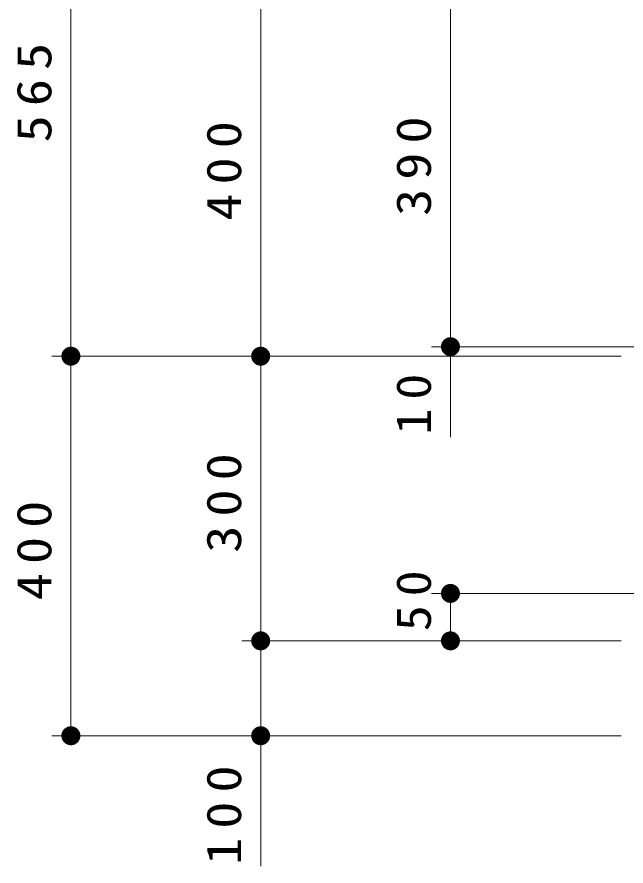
# Model space of a CAD drawing. Units: millimetres on the paper, scale 1:20. Extents: x -360 to 9, y -38 to 355.
# Drawn here: x -350.68 to -318.59, y 92.49 to 137.23 of the extents above; entities that cross this region are included whole.
import ezdxf

# ---------------------------------------------------------------- set-up
doc = ezdxf.new("R2010")
doc.units = ezdxf.units.MM
doc.layers.add('CLASS1', color=7, linetype='Continuous', lineweight=13)
doc.styles.add('ＭＳ ゴシック', font='')
doc.styles.get('ＭＳ ゴシック').set_extended_font_data('MS Gothic')

# ---------------------------------------------------------------- blocks, each defined once
blk = doc.blocks.new('filled_dot')
at = {"color": 0, "linetype": 'Continuous', "lineweight": -2, "const_width": 1.25}
blk.add_lwpolyline([(-0.625, 0, 1), (0.625, 0, 1)], format="xyb", close=True, dxfattribs=at)

msp = doc.modelspace()

# ---------------------------------------------------------------- linework, layer by layer
at = {"layer": 'CLASS1'}
for p, q in [((-347.836, 119.353), (-347.836, 147.603)), ((-337.836, 119.353), (-337.836, 139.353)), ((-327.836, 119.853), (-327.836, 139.353)), ((-316.336, 119.853), (-328.836, 119.853)), ((-327.836, 115.092), (-327.836, 119.853)), ((-318.836, 119.353), (-348.836, 119.353)), ((-347.836, 99.353), (-347.836, 119.353)), ((-337.836, 104.353), (-337.836, 119.353)), ((-310.348, 106.853), (-328.836, 106.853)), ((-327.836, 104.353), (-327.836, 106.853)), ((-318.836, 104.353), (-338.836, 104.353)), ((-337.836, 92.488), (-337.836, 104.353)), ((-318.836, 99.353), (-348.836, 99.353))]:
    msp.add_line(p, q, dxfattribs=at)

# ---------------------------------------------------------------- block references
at = {"layer": 'CLASS1', "xscale": 0.4, "yscale": 0.4}
for p, rotation in [((-327.836, 119.853), 270), ((-347.836, 119.353), 270), ((-347.836, 119.353), 90), ((-337.836, 119.353), 270), ((-327.836, 106.853), 270), ((-337.836, 104.353), 270), ((-327.836, 104.353), 90), ((-347.836, 99.353), 90), ((-337.836, 99.353), 90)]:
    msp.add_blockref('filled_dot', p, dxfattribs=dict(at, rotation=rotation))

# ---------------------------------------------------------------- texts
at = {"layer": 'CLASS1', "char_height": 1.833, "attachment_point": 8, "rotation": 90, "style": 'ＭＳ ゴシック'}
for s, insert in [('\\T1.33;\\W1.15;565', (-348.836, 133.478)), ('\\T1.33;\\W1.15;400', (-338.836, 129.353)), ('\\T1.33;\\W1.15;390', (-328.836, 129.603)), ('\\T1.34;\\W1.1;10', (-328.836, 117.061)), ('\\T1.33;\\W1.15;300', (-338.836, 111.853)), ('\\T1.33;\\W1.15;400', (-348.836, 109.353)), ('\\T1.34;\\W1.1;50', (-328.836, 106.698)), ('\\T1.33;\\W1.15;100', (-338.836, 95.405))]:
    msp.add_mtext(s, dxfattribs=dict(at, insert=insert))

doc.saveas('drawing.dxf')
